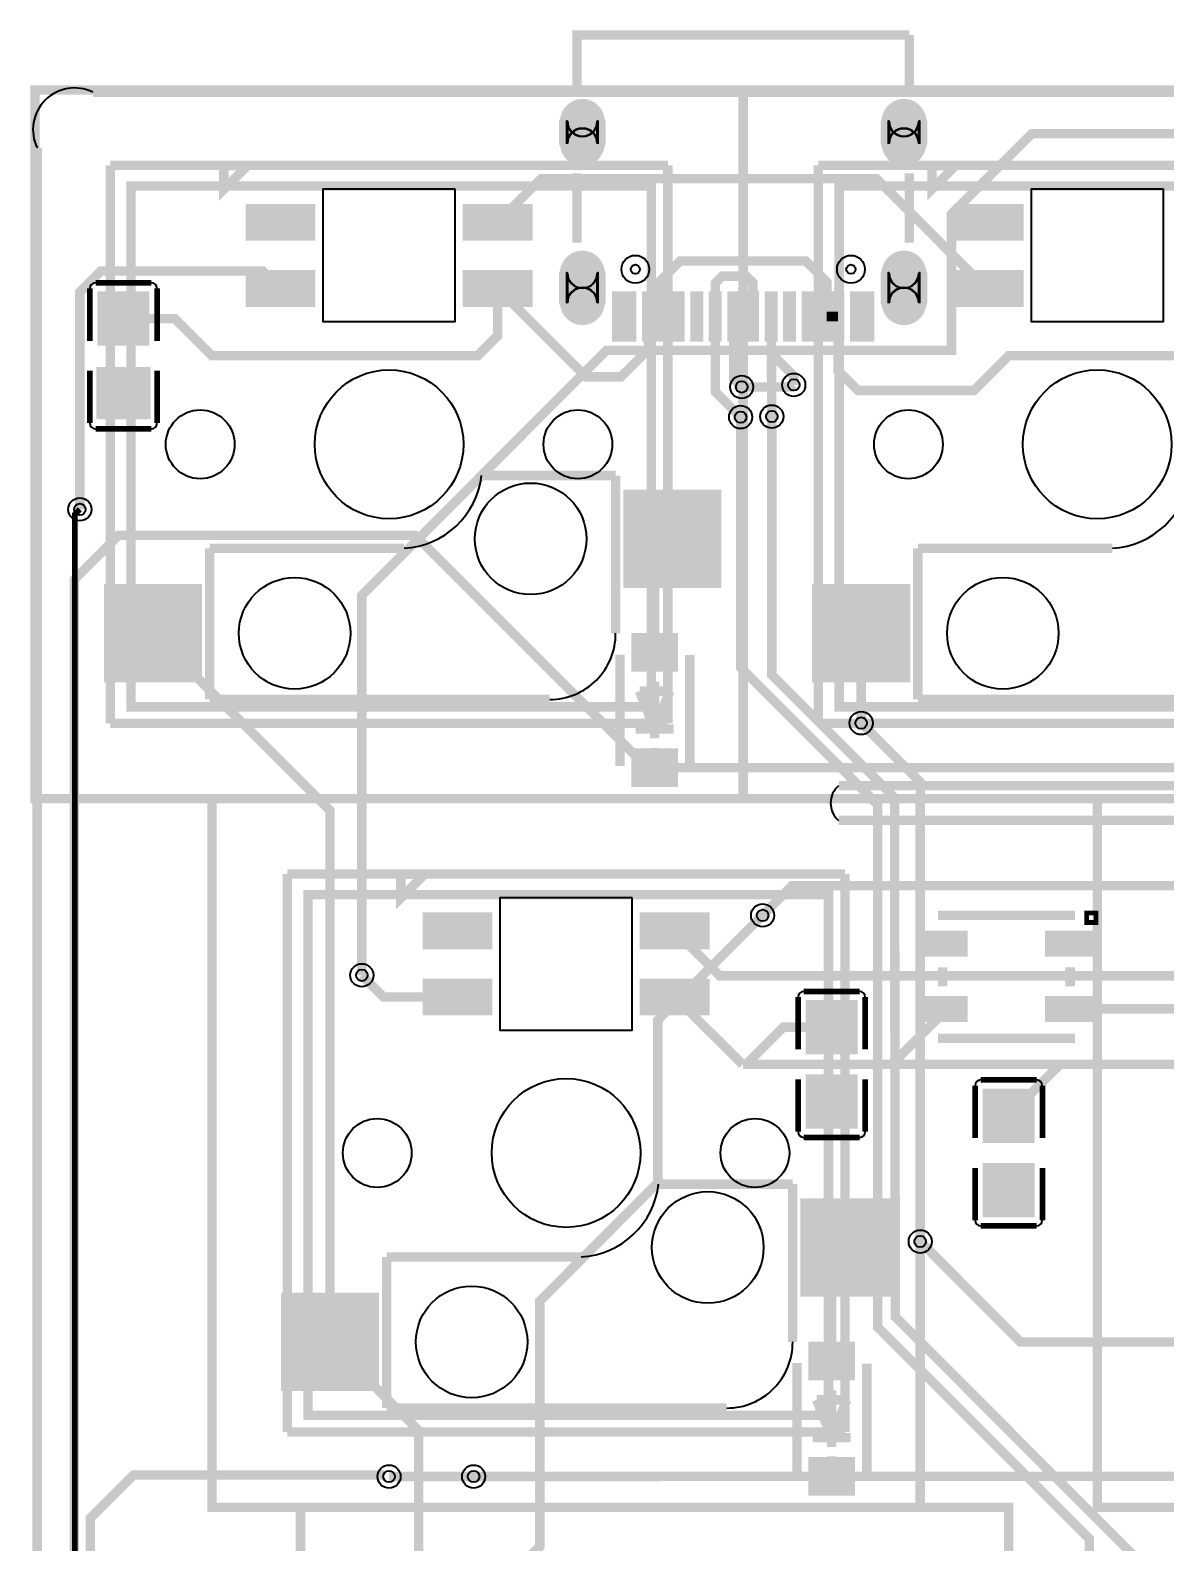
# Model space of a CAD drawing. Header units: millimetres. Extents: x 5 to 320, y -126 to -29.
# Drawn here: x 4.64 to 35.15, y -69.99 to -29.35 of the extents above; entities that cross this region are included whole.
import ezdxf

# ---------------------------------------------------------------- set-up
doc = ezdxf.new("R2010")
doc.units = ezdxf.units.MM
for name, color, linetype, true_color in [('BoardOutLine', 7, 'Continuous', 0xff00ff), ('BottomLayer', 7, 'Continuous', 0x0000ff), ('BottomPasteMaskLayer', 7, 'Continuous', 0x800000), ('BottomSilkLayer', 7, 'Continuous', 0x66cc33), ('BottomSolderMaskLayer', 7, 'Continuous', 0xaa00ff), ('Document', 7, 'Continuous', 0xffffff), ('Hole', 7, 'Continuous', 0x222222), ('Multi-Layer', 7, 'Continuous', 0xc0c0c0), ('TopLayer', 7, 'Continuous', 0xff0000), ('TopSilkLayer', 7, 'Continuous', 0xffcc00), ('TopSolderMaskLayer', 7, 'Continuous', 0x800080)]:
    doc.layers.add(name, color=color, linetype=linetype, true_color=true_color)

msp = doc.modelspace()

# ---------------------------------------------------------------- hatches: boundary and pattern name
at = {"layer": 'BottomLayer'}
for points in [[(10.478, -34.069), (12.256, -34.069), (12.256, -34.958), (10.478, -34.958)], [(16.32, -34.069), (18.098, -34.069), (18.098, -34.958), (16.32, -34.958)], [(29.528, -34.069), (31.306, -34.069), (31.306, -34.958), (29.528, -34.958)], [(10.478, -35.847), (12.256, -35.847), (12.256, -36.736), (10.478, -36.736)], [(16.32, -35.847), (18.098, -35.847), (18.098, -36.736), (16.32, -36.736)], [(29.528, -35.847), (31.306, -35.847), (31.306, -36.736), (29.528, -36.736)], [(7.819, -37.806), (6.469, -37.806), (6.469, -36.396), (7.819, -36.396)], [(20.313, -37.694), (20.613, -37.694), (20.613, -36.394), (20.313, -36.394)], [(20.613, -37.694), (20.913, -37.694), (20.913, -36.394), (20.613, -36.394)], [(21.113, -37.694), (21.413, -37.694), (21.413, -36.394), (21.113, -36.394)], [(21.413, -37.694), (21.713, -37.694), (21.713, -36.394), (21.413, -36.394)], [(21.913, -37.694), (22.213, -37.694), (22.213, -36.394), (21.913, -36.394)], [(22.413, -37.694), (22.713, -37.694), (22.713, -36.394), (22.413, -36.394)], [(22.913, -37.694), (23.213, -37.694), (23.213, -36.394), (22.913, -36.394)], [(23.413, -37.694), (23.713, -37.694), (23.713, -36.394), (23.413, -36.394)], [(23.913, -37.694), (24.213, -37.694), (24.213, -36.394), (23.913, -36.394)], [(24.413, -37.694), (24.713, -37.694), (24.713, -36.394), (24.413, -36.394)], [(24.913, -37.694), (25.213, -37.694), (25.213, -36.394), (24.913, -36.394)], [(25.413, -37.694), (25.713, -37.694), (25.713, -36.394), (25.413, -36.394)], [(25.913, -37.694), (26.213, -37.694), (26.213, -36.394), (25.913, -36.394)], [(26.213, -37.694), (26.513, -37.694), (26.513, -36.394), (26.213, -36.394)], [(26.713, -37.694), (27.013, -37.694), (27.013, -36.394), (26.713, -36.394)], [(27.013, -37.694), (27.313, -37.694), (27.313, -36.394), (27.013, -36.394)], [(6.439, -38.426), (6.439, -39.776), (7.849, -39.776), (7.849, -38.426)], [(20.638, -41.752), (23.178, -41.752), (23.178, -44.292), (20.638, -44.292)], [(6.668, -44.292), (9.208, -44.292), (9.208, -46.832), (6.668, -46.832)], [(25.718, -44.292), (28.258, -44.292), (28.258, -46.832), (25.718, -46.832)], [(22.032, -46.576), (22.032, -45.576), (20.832, -45.576), (20.832, -46.576)], [(22.032, -49.676), (22.032, -48.676), (20.832, -48.676), (20.832, -49.676)], [(15.24, -53.119), (17.018, -53.119), (17.018, -54.008), (15.24, -54.008)], [(21.082, -53.119), (22.86, -53.119), (22.86, -54.008), (21.082, -54.008)], [(28.529, -54.234), (29.829, -54.234), (29.829, -53.584), (28.529, -53.584)], [(31.958, -54.234), (33.258, -54.234), (33.258, -53.584), (31.958, -53.584)], [(15.24, -54.897), (17.018, -54.897), (17.018, -55.786), (15.24, -55.786)], [(21.082, -54.897), (22.86, -54.897), (22.86, -55.786), (21.082, -55.786)], [(26.869, -56.856), (25.519, -56.856), (25.519, -55.446), (26.869, -55.446)], [(28.529, -55.984), (29.829, -55.984), (29.829, -55.334), (28.529, -55.334)], [(31.958, -55.984), (33.258, -55.984), (33.258, -55.334), (31.958, -55.334)], [(26.869, -57.446), (25.519, -57.446), (25.519, -58.856), (26.869, -58.856)], [(30.282, -59.238), (31.632, -59.238), (31.632, -57.828), (30.282, -57.828)], [(30.282, -59.828), (31.632, -59.828), (31.632, -61.238), (30.282, -61.238)], [(25.4, -60.803), (27.94, -60.803), (27.94, -63.343), (25.4, -63.343)], [(11.43, -63.343), (13.97, -63.343), (13.97, -65.883), (11.43, -65.883)], [(26.794, -65.627), (26.794, -64.627), (25.594, -64.627), (25.594, -65.627)], [(26.794, -68.726), (26.794, -67.726), (25.594, -67.726), (25.594, -68.726)]]:
    msp.add_hatch(color=256, dxfattribs=at).paths.add_polyline_path(points)
at = {"layer": 'BottomPasteMaskLayer'}
for points in [[(19.473, -32.996), (19.443, -32.994), (19.413, -32.991), (19.384, -32.987), (19.354, -32.981), (19.325, -32.974), (19.297, -32.965), (19.269, -32.955), (19.241, -32.943), (19.214, -32.93), (19.188, -32.916), (19.162, -32.9), (19.138, -32.883), (19.114, -32.865), (19.091, -32.846), (19.069, -32.826), (19.048, -32.804), (19.028, -32.782), (19.01, -32.758), (18.992, -32.734), (18.976, -32.709), (18.961, -32.683), (18.947, -32.656), (18.935, -32.629), (18.924, -32.601), (18.915, -32.573), (18.906, -32.544), (18.9, -32.515), (18.895, -32.485), (18.891, -32.456), (18.889, -32.426), (18.888, -32.396), (18.888, -31.796), (18.889, -31.766), (18.891, -31.736), (18.895, -31.707), (18.9, -31.677), (18.906, -31.648), (18.915, -31.619), (18.924, -31.591), (18.935, -31.563), (18.947, -31.536), (18.961, -31.509), (18.976, -31.483), (18.992, -31.458), (19.01, -31.434), (19.028, -31.41), (19.048, -31.388), (19.069, -31.367), (19.091, -31.346), (19.114, -31.327), (19.138, -31.309), (19.162, -31.292), (19.188, -31.276), (19.214, -31.262), (19.241, -31.249), (19.269, -31.238), (19.297, -31.227), (19.325, -31.218), (19.354, -31.211), (19.384, -31.205), (19.413, -31.201), (19.443, -31.198), (19.473, -31.196), (19.503, -31.196), (19.533, -31.198), (19.563, -31.201), (19.592, -31.205), (19.621, -31.211), (19.65, -31.218), (19.679, -31.227), (19.707, -31.238), (19.735, -31.249), (19.762, -31.262), (19.788, -31.276), (19.813, -31.292), (19.838, -31.309), (19.862, -31.327), (19.885, -31.346), (19.907, -31.367), (19.928, -31.388), (19.948, -31.41), (19.966, -31.434), (19.984, -31.458), (20, -31.483), (20.015, -31.509), (20.029, -31.536), (20.041, -31.563), (20.052, -31.591), (20.061, -31.619), (20.069, -31.648), (20.076, -31.677), (20.081, -31.707), (20.085, -31.736), (20.087, -31.766), (20.088, -31.796), (20.088, -32.396), (20.087, -32.426), (20.085, -32.456), (20.081, -32.485), (20.076, -32.515), (20.069, -32.544), (20.061, -32.573), (20.052, -32.601), (20.041, -32.629), (20.029, -32.656), (20.015, -32.683), (20, -32.709), (19.984, -32.734), (19.966, -32.758), (19.948, -32.782), (19.928, -32.804), (19.907, -32.826), (19.885, -32.846), (19.862, -32.865), (19.838, -32.883), (19.813, -32.9), (19.788, -32.916), (19.762, -32.93), (19.735, -32.943), (19.707, -32.955), (19.679, -32.965), (19.65, -32.974), (19.621, -32.981), (19.592, -32.987), (19.563, -32.991), (19.533, -32.994), (19.503, -32.996)], [(28.183, -32.994), (28.153, -32.996), (28.123, -32.996), (28.093, -32.994), (28.064, -32.991), (28.034, -32.987), (28.005, -32.981), (27.976, -32.974), (27.947, -32.965), (27.919, -32.955), (27.891, -32.943), (27.864, -32.93), (27.838, -32.916), (27.813, -32.9), (27.788, -32.883), (27.764, -32.865), (27.741, -32.846), (27.719, -32.826), (27.698, -32.804), (27.679, -32.782), (27.66, -32.758), (27.642, -32.734), (27.626, -32.709), (27.611, -32.683), (27.598, -32.656), (27.585, -32.629), (27.574, -32.601), (27.565, -32.573), (27.557, -32.544), (27.55, -32.515), (27.545, -32.485), (27.541, -32.456), (27.539, -32.426), (27.538, -32.396), (27.538, -31.796), (27.539, -31.766), (27.541, -31.736), (27.545, -31.707), (27.55, -31.677), (27.557, -31.648), (27.565, -31.619), (27.574, -31.591), (27.585, -31.563), (27.598, -31.536), (27.611, -31.509), (27.626, -31.483), (27.642, -31.458), (27.66, -31.434), (27.679, -31.41), (27.698, -31.388), (27.719, -31.367), (27.741, -31.346), (27.764, -31.327), (27.788, -31.309), (27.813, -31.292), (27.838, -31.276), (27.864, -31.262), (27.891, -31.249), (27.919, -31.238), (27.947, -31.227), (27.976, -31.218), (28.005, -31.211), (28.034, -31.205), (28.064, -31.201), (28.093, -31.198), (28.123, -31.196), (28.153, -31.196), (28.183, -31.198), (28.213, -31.201), (28.242, -31.205), (28.272, -31.211), (28.301, -31.218), (28.329, -31.227), (28.357, -31.238), (28.385, -31.249), (28.412, -31.262), (28.438, -31.276), (28.464, -31.292), (28.488, -31.309), (28.512, -31.327), (28.535, -31.346), (28.557, -31.367), (28.578, -31.388), (28.598, -31.41), (28.616, -31.434), (28.634, -31.458), (28.65, -31.483), (28.665, -31.509), (28.679, -31.536), (28.691, -31.563), (28.702, -31.591), (28.712, -31.619), (28.72, -31.648), (28.726, -31.677), (28.731, -31.707), (28.735, -31.736), (28.737, -31.766), (28.738, -31.796), (28.738, -32.396), (28.737, -32.426), (28.735, -32.456), (28.731, -32.485), (28.726, -32.515), (28.72, -32.544), (28.712, -32.573), (28.702, -32.601), (28.691, -32.629), (28.679, -32.656), (28.665, -32.683), (28.65, -32.709), (28.634, -32.734), (28.616, -32.758), (28.598, -32.782), (28.578, -32.804), (28.557, -32.826), (28.535, -32.846), (28.512, -32.865), (28.488, -32.883), (28.464, -32.9), (28.438, -32.916), (28.412, -32.93), (28.385, -32.943), (28.357, -32.955), (28.329, -32.965), (28.301, -32.974), (28.272, -32.981), (28.242, -32.987), (28.213, -32.991)], [(10.478, -34.069), (12.256, -34.069), (12.256, -34.958), (10.478, -34.958)], [(16.32, -34.069), (18.098, -34.069), (18.098, -34.958), (16.32, -34.958)], [(29.528, -34.069), (31.306, -34.069), (31.306, -34.958), (29.528, -34.958)], [(19.533, -37.274), (19.503, -37.276), (19.473, -37.276), (19.443, -37.274), (19.413, -37.271), (19.384, -37.267), (19.354, -37.261), (19.325, -37.254), (19.297, -37.245), (19.269, -37.234), (19.241, -37.223), (19.214, -37.21), (19.188, -37.196), (19.162, -37.18), (19.138, -37.163), (19.114, -37.145), (19.091, -37.126), (19.069, -37.105), (19.048, -37.084), (19.028, -37.062), (19.01, -37.038), (18.992, -37.014), (18.976, -36.989), (18.961, -36.963), (18.947, -36.936), (18.935, -36.909), (18.924, -36.881), (18.915, -36.853), (18.906, -36.824), (18.9, -36.795), (18.895, -36.765), (18.891, -36.736), (18.889, -36.706), (18.888, -36.676), (18.888, -35.876), (18.889, -35.846), (18.891, -35.816), (18.895, -35.787), (18.9, -35.757), (18.906, -35.728), (18.915, -35.699), (18.924, -35.671), (18.935, -35.643), (18.947, -35.616), (18.961, -35.589), (18.976, -35.563), (18.992, -35.538), (19.01, -35.514), (19.028, -35.49), (19.048, -35.468), (19.069, -35.446), (19.091, -35.426), (19.114, -35.407), (19.138, -35.389), (19.162, -35.372), (19.188, -35.356), (19.214, -35.342), (19.241, -35.329), (19.269, -35.317), (19.297, -35.307), (19.325, -35.298), (19.354, -35.291), (19.384, -35.285), (19.413, -35.281), (19.443, -35.278), (19.473, -35.276), (19.503, -35.276), (19.533, -35.278), (19.563, -35.281), (19.592, -35.285), (19.621, -35.291), (19.65, -35.298), (19.679, -35.307), (19.707, -35.317), (19.735, -35.329), (19.762, -35.342), (19.788, -35.356), (19.813, -35.372), (19.838, -35.389), (19.862, -35.407), (19.885, -35.426), (19.907, -35.446), (19.928, -35.468), (19.948, -35.49), (19.966, -35.514), (19.984, -35.538), (20, -35.563), (20.015, -35.589), (20.029, -35.616), (20.041, -35.643), (20.052, -35.671), (20.061, -35.699), (20.069, -35.728), (20.076, -35.757), (20.081, -35.787), (20.085, -35.816), (20.087, -35.846), (20.088, -35.876), (20.088, -36.676), (20.087, -36.706), (20.085, -36.736), (20.081, -36.765), (20.076, -36.795), (20.069, -36.824), (20.061, -36.853), (20.052, -36.881), (20.041, -36.909), (20.029, -36.936), (20.015, -36.963), (20, -36.989), (19.984, -37.014), (19.966, -37.038), (19.948, -37.062), (19.928, -37.084), (19.907, -37.105), (19.885, -37.126), (19.862, -37.145), (19.838, -37.163), (19.813, -37.18), (19.788, -37.196), (19.762, -37.21), (19.735, -37.223), (19.707, -37.234), (19.679, -37.245), (19.65, -37.254), (19.621, -37.261), (19.592, -37.267), (19.563, -37.271)], [(28.183, -37.274), (28.153, -37.276), (28.123, -37.276), (28.093, -37.274), (28.064, -37.271), (28.034, -37.267), (28.005, -37.261), (27.976, -37.254), (27.947, -37.245), (27.919, -37.234), (27.891, -37.223), (27.864, -37.21), (27.838, -37.196), (27.813, -37.18), (27.788, -37.163), (27.764, -37.145), (27.741, -37.126), (27.719, -37.105), (27.698, -37.084), (27.679, -37.062), (27.66, -37.038), (27.642, -37.014), (27.626, -36.989), (27.611, -36.963), (27.598, -36.936), (27.585, -36.909), (27.574, -36.881), (27.565, -36.853), (27.557, -36.824), (27.55, -36.795), (27.545, -36.765), (27.541, -36.736), (27.539, -36.706), (27.538, -36.676), (27.538, -35.876), (27.539, -35.846), (27.541, -35.816), (27.545, -35.787), (27.55, -35.757), (27.557, -35.728), (27.565, -35.699), (27.574, -35.671), (27.585, -35.643), (27.598, -35.616), (27.611, -35.589), (27.626, -35.563), (27.642, -35.538), (27.66, -35.514), (27.679, -35.49), (27.698, -35.468), (27.719, -35.446), (27.741, -35.426), (27.764, -35.407), (27.788, -35.389), (27.813, -35.372), (27.838, -35.356), (27.864, -35.342), (27.891, -35.329), (27.919, -35.317), (27.947, -35.307), (27.976, -35.298), (28.005, -35.291), (28.034, -35.285), (28.064, -35.281), (28.093, -35.278), (28.123, -35.276), (28.153, -35.276), (28.183, -35.278), (28.213, -35.281), (28.242, -35.285), (28.272, -35.291), (28.301, -35.298), (28.329, -35.307), (28.357, -35.317), (28.385, -35.329), (28.412, -35.342), (28.438, -35.356), (28.464, -35.372), (28.488, -35.389), (28.512, -35.407), (28.535, -35.426), (28.557, -35.446), (28.578, -35.468), (28.598, -35.49), (28.616, -35.514), (28.634, -35.538), (28.65, -35.563), (28.665, -35.589), (28.679, -35.616), (28.691, -35.643), (28.702, -35.671), (28.712, -35.699), (28.72, -35.728), (28.726, -35.757), (28.731, -35.787), (28.735, -35.816), (28.737, -35.846), (28.738, -35.876), (28.738, -36.676), (28.737, -36.706), (28.735, -36.736), (28.731, -36.765), (28.726, -36.795), (28.72, -36.824), (28.712, -36.853), (28.702, -36.881), (28.691, -36.909), (28.679, -36.936), (28.665, -36.963), (28.65, -36.989), (28.634, -37.014), (28.616, -37.038), (28.598, -37.062), (28.578, -37.084), (28.557, -37.105), (28.535, -37.126), (28.512, -37.145), (28.488, -37.163), (28.464, -37.18), (28.438, -37.196), (28.412, -37.21), (28.385, -37.223), (28.357, -37.234), (28.329, -37.245), (28.301, -37.254), (28.272, -37.261), (28.242, -37.267), (28.213, -37.271)], [(10.478, -35.847), (12.256, -35.847), (12.256, -36.736), (10.478, -36.736)], [(16.32, -35.847), (18.098, -35.847), (18.098, -36.736), (16.32, -36.736)], [(29.528, -35.847), (31.306, -35.847), (31.306, -36.736), (29.528, -36.736)], [(7.784, -36.396), (6.504, -36.396), (6.454, -36.446), (6.454, -37.596), (6.504, -37.646), (6.914, -37.651), (6.914, -37.201), (7.364, -37.201), (7.364, -37.641), (7.784, -37.646), (7.834, -37.596), (7.834, -36.446)], [(20.913, -36.394), (20.913, -37.694), (20.613, -37.694), (20.613, -37.694), (20.313, -37.694), (20.313, -36.394), (20.613, -36.394), (20.613, -36.394)], [(21.713, -36.394), (21.713, -37.694), (21.413, -37.694), (21.413, -37.694), (21.113, -37.694), (21.113, -36.394), (21.413, -36.394), (21.413, -36.394)], [(22.213, -36.394), (22.213, -37.694), (21.913, -37.694), (21.913, -36.394)], [(22.413, -37.694), (22.413, -36.394), (22.713, -36.394), (22.713, -37.694)], [(23.213, -36.394), (23.213, -37.694), (22.913, -37.694), (22.913, -36.394)], [(23.713, -36.394), (23.713, -37.694), (23.413, -37.694), (23.413, -36.394)], [(24.213, -36.394), (24.213, -37.694), (23.913, -37.694), (23.913, -36.394)], [(24.713, -36.394), (24.713, -37.694), (24.413, -37.694), (24.413, -36.394)], [(25.213, -36.394), (25.213, -37.694), (24.913, -37.694), (24.913, -36.394)], [(25.713, -36.394), (25.713, -37.694), (25.413, -37.694), (25.413, -36.394)], [(26.513, -36.394), (26.513, -37.694), (26.213, -37.694), (26.213, -37.694), (25.913, -37.694), (25.913, -36.394), (26.213, -36.394), (26.213, -36.394)], [(27.313, -36.394), (27.313, -37.694), (27.013, -37.694), (27.013, -37.694), (26.713, -37.694), (26.713, -36.394), (27.013, -36.394), (27.013, -36.394)], [(6.504, -39.806), (7.784, -39.806), (7.834, -39.756), (7.834, -38.606), (7.784, -38.556), (7.374, -38.551), (7.374, -39.001), (6.924, -39.001), (6.924, -38.561), (6.504, -38.556), (6.454, -38.606), (6.454, -39.756)], [(20.638, -41.752), (23.178, -41.752), (23.178, -44.292), (20.638, -44.292)], [(6.668, -44.292), (9.208, -44.292), (9.208, -46.832), (6.668, -46.832)], [(25.718, -44.292), (28.258, -44.292), (28.258, -46.832), (25.718, -46.832)], [(22.032, -46.576), (22.032, -45.576), (20.832, -45.576), (20.832, -46.576)], [(22.032, -49.676), (22.032, -48.676), (20.832, -48.676), (20.832, -49.676)], [(15.24, -53.119), (17.018, -53.119), (17.018, -54.008), (15.24, -54.008)], [(21.082, -53.119), (22.86, -53.119), (22.86, -54.008), (21.082, -54.008)], [(28.529, -54.234), (29.829, -54.234), (29.829, -53.584), (28.529, -53.584)], [(31.958, -54.234), (33.258, -54.234), (33.258, -53.584), (31.958, -53.584)], [(15.24, -54.897), (17.018, -54.897), (17.018, -55.786), (15.24, -55.786)], [(21.082, -54.897), (22.86, -54.897), (22.86, -55.786), (21.082, -55.786)], [(26.834, -55.446), (25.554, -55.446), (25.504, -55.496), (25.504, -56.646), (25.554, -56.696), (25.964, -56.701), (25.964, -56.251), (26.414, -56.251), (26.414, -56.691), (26.834, -56.696), (26.884, -56.646), (26.884, -55.496)], [(28.529, -55.984), (29.829, -55.984), (29.829, -55.334), (28.529, -55.334)], [(31.958, -55.984), (33.258, -55.984), (33.258, -55.334), (31.958, -55.334)], [(25.554, -58.856), (26.834, -58.856), (26.884, -58.806), (26.884, -57.656), (26.834, -57.606), (26.424, -57.601), (26.424, -58.051), (25.974, -58.051), (25.974, -57.611), (25.554, -57.606), (25.504, -57.656), (25.504, -58.806)], [(31.597, -57.828), (30.317, -57.828), (30.267, -57.878), (30.267, -59.028), (30.317, -59.078), (30.727, -59.083), (30.727, -58.633), (31.177, -58.633), (31.177, -59.073), (31.597, -59.078), (31.647, -59.028), (31.647, -57.878)], [(30.317, -61.238), (31.597, -61.238), (31.647, -61.188), (31.647, -60.038), (31.597, -59.988), (31.187, -59.983), (31.187, -60.433), (30.737, -60.433), (30.737, -59.993), (30.317, -59.988), (30.267, -60.038), (30.267, -61.188)], [(25.4, -60.803), (27.94, -60.803), (27.94, -63.343), (25.4, -63.343)], [(11.43, -63.343), (13.97, -63.343), (13.97, -65.883), (11.43, -65.883)], [(26.794, -65.627), (26.794, -64.627), (25.594, -64.627), (25.594, -65.627)], [(26.794, -68.726), (26.794, -67.726), (25.594, -67.726), (25.594, -68.726)]]:
    msp.add_hatch(color=256, dxfattribs=at).paths.add_polyline_path(points)
at = {"layer": 'BottomSolderMaskLayer'}
for points in [[(20.113, -32.405, -0.785398), (18.863, -32.405), (18.863, -31.788, -0.785398), (20.113, -31.788)], [(28.764, -32.405, -0.785398), (27.513, -32.405), (27.513, -31.788, -0.785398), (28.764, -31.788)], [(10.427, -34.018), (12.307, -34.018), (12.307, -35.008), (10.427, -35.008)], [(16.269, -34.018), (18.149, -34.018), (18.149, -35.008), (16.269, -35.008)], [(29.477, -34.018), (31.357, -34.018), (31.357, -35.008), (29.477, -35.008)], [(20.113, -36.686, -0.785398), (18.863, -36.686), (18.863, -35.866, -0.785398), (20.113, -35.866)], [(28.764, -36.686, -0.785398), (27.513, -36.686), (27.513, -35.866, -0.785398), (28.764, -35.866)], [(10.427, -35.796), (12.307, -35.796), (12.307, -36.786), (10.427, -36.786)], [(16.269, -35.796), (18.149, -35.796), (18.149, -36.786), (16.269, -36.786)], [(29.477, -35.796), (31.357, -35.796), (31.357, -36.786), (29.477, -36.786)], [(7.843, -37.832), (6.445, -37.832), (6.445, -36.369), (7.843, -36.369)], [(20.288, -37.72), (20.639, -37.72), (20.639, -36.369), (20.288, -36.369)], [(20.588, -37.72), (20.938, -37.72), (20.938, -36.369), (20.588, -36.369)], [(21.088, -37.72), (21.439, -37.72), (21.439, -36.369), (21.088, -36.369)], [(21.388, -37.72), (21.738, -37.72), (21.738, -36.369), (21.388, -36.369)], [(21.888, -37.72), (22.238, -37.72), (22.238, -36.369), (21.888, -36.369)], [(22.388, -37.72), (22.739, -37.72), (22.739, -36.369), (22.388, -36.369)], [(22.888, -37.72), (23.238, -37.72), (23.238, -36.369), (22.888, -36.369)], [(23.388, -37.72), (23.739, -37.72), (23.739, -36.369), (23.388, -36.369)], [(23.888, -37.72), (24.238, -37.72), (24.238, -36.369), (23.888, -36.369)], [(24.388, -37.72), (24.739, -37.72), (24.739, -36.369), (24.388, -36.369)], [(24.887, -37.72), (25.238, -37.72), (25.238, -36.369), (24.887, -36.369)], [(25.388, -37.72), (25.739, -37.72), (25.739, -36.369), (25.388, -36.369)], [(25.888, -37.72), (26.238, -37.72), (26.238, -36.369), (25.888, -36.369)], [(26.188, -37.72), (26.539, -37.72), (26.539, -36.369), (26.188, -36.369)], [(26.688, -37.72), (27.038, -37.72), (27.038, -36.369), (26.688, -36.369)], [(26.988, -37.72), (27.338, -37.72), (27.338, -36.369), (26.988, -36.369)], [(6.413, -38.401), (6.413, -39.801), (7.874, -39.801), (7.874, -38.401)], [(20.587, -41.701), (23.229, -41.701), (23.229, -44.343), (20.587, -44.343)], [(6.617, -44.241), (9.259, -44.241), (9.259, -46.883), (6.617, -46.883)], [(25.667, -44.241), (28.309, -44.241), (28.309, -46.883), (25.667, -46.883)], [(22.062, -46.597), (22.062, -45.555), (20.801, -45.555), (20.801, -46.597)], [(22.062, -49.697), (22.062, -48.655), (20.801, -48.655), (20.801, -49.697)], [(15.19, -53.068), (17.069, -53.068), (17.069, -54.059), (15.19, -54.059)], [(21.032, -53.068), (22.911, -53.068), (22.911, -54.059), (21.032, -54.059)], [(28.504, -54.26), (29.854, -54.26), (29.854, -53.559), (28.504, -53.559)], [(31.933, -54.26), (33.283, -54.26), (33.283, -53.559), (31.933, -53.559)], [(15.19, -54.846), (17.069, -54.846), (17.069, -55.837), (15.19, -55.837)], [(21.032, -54.846), (22.911, -54.846), (22.911, -55.837), (21.032, -55.837)], [(26.894, -56.883), (25.495, -56.883), (25.495, -55.42), (26.894, -55.42)], [(28.504, -56.009), (29.854, -56.009), (29.854, -55.309), (28.504, -55.309)], [(31.933, -56.009), (33.283, -56.009), (33.283, -55.309), (31.933, -55.309)], [(26.894, -57.42), (25.495, -57.42), (25.495, -58.883), (26.894, -58.883)], [(30.258, -59.264), (31.656, -59.264), (31.656, -57.801), (30.258, -57.801)], [(30.258, -59.801), (31.656, -59.801), (31.656, -61.264), (30.258, -61.264)], [(25.35, -60.752), (27.991, -60.752), (27.991, -63.393), (25.35, -63.393)], [(11.38, -63.292), (14.021, -63.292), (14.021, -65.933), (11.38, -65.933)], [(26.825, -65.648), (26.825, -64.605), (25.564, -64.605), (25.564, -65.648)], [(26.825, -68.748), (26.825, -67.705), (25.564, -67.705), (25.564, -68.748)]]:
    msp.add_hatch(color=256, dxfattribs=at).paths.add_polyline_path(points)
at = {"layer": 'Document'}
for points in [[(20.995, -46.155), (21.884, -46.155), (21.884, -45.901), (20.995, -45.901)], [(21.559, -46.483), (21.559, -45.594), (21.305, -45.594), (21.305, -46.483)], [(21.559, -49.531), (21.559, -48.642), (21.305, -48.642), (21.305, -49.531)], [(25.758, -65.205), (26.647, -65.205), (26.647, -64.951), (25.758, -64.951)], [(26.321, -65.534), (26.321, -64.645), (26.067, -64.645), (26.067, -65.534)], [(26.321, -68.582), (26.321, -67.693), (26.067, -67.693), (26.067, -68.582)]]:
    msp.add_hatch(color=256, dxfattribs=at).paths.add_polyline_path(points)
at = {"layer": 'Multi-Layer'}
for points in [[(20.088, -32.396, -0.785398), (18.888, -32.396), (18.888, -31.796, -0.785398), (20.088, -31.796)], [(28.738, -32.396, -0.785398), (27.538, -32.396), (27.538, -31.796, -0.785398), (28.738, -31.796)], [(20.088, -36.676, -0.785398), (18.888, -36.676), (18.888, -35.876, -0.785398), (20.088, -35.876)], [(28.738, -36.676, -0.785398), (27.538, -36.676), (27.538, -35.876, -0.785398), (28.738, -35.876)]]:
    msp.add_hatch(color=256, dxfattribs=at).paths.add_polyline_path(points)
at = {"layer": 'TopSolderMaskLayer'}
for points in [[(20.113, -32.405, -0.785398), (18.863, -32.405), (18.863, -31.788, -0.785398), (20.113, -31.788)], [(28.764, -32.405, -0.785398), (27.513, -32.405), (27.513, -31.788, -0.785398), (28.764, -31.788)], [(20.113, -36.686, -0.785398), (18.863, -36.686), (18.863, -35.866, -0.785398), (20.113, -35.866)], [(28.764, -36.686, -0.785398), (27.513, -36.686), (27.513, -35.866, -0.785398), (28.764, -35.866)]]:
    msp.add_hatch(color=256, dxfattribs=at).paths.add_polyline_path(points)

# ---------------------------------------------------------------- linework, layer by layer
at = {"layer": 'BoardOutLine', "const_width": 0.254}
for points in [[(6.322, -31.014), (317.647, -31.014)], [(4.822, -124.764), (4.822, -32.514)]]:
    msp.add_lwpolyline(points, dxfattribs=at)
at = {"layer": 'BoardOutLine'}
msp.add_arc((5.834, -32.026), 1.124, 64.2752, 205.7248, dxfattribs=at)
at = {"layer": 'BottomLayer', "const_width": 0.254}
for points in [[(17.209, -34.513), (18.384, -33.338), (27.395, -33.338), (30.388, -36.331)], [(11.367, -36.291), (10.897, -35.822), (6.536, -35.822), (5.971, -36.386), (5.971, -42.23)], [(26.063, -37.043), (26.063, -36.116), (25.499, -35.552), (22.118, -35.552), (21.562, -36.109), (21.562, -37.043)], [(7.144, -37.101), (8.525, -37.101), (9.525, -38.101), (16.669, -38.101), (17.209, -37.561), (17.209, -36.291)], [(17.209, -36.291), (19.585, -38.667), (20.526, -38.667), (21.263, -37.93), (21.263, -37.044)], [(23.063, -37.043), (23.063, -36.152), (23.254, -35.961), (23.896, -35.961), (24.079, -36.144), (24.064, -37.043)], [(23.745, -39.749), (23.063, -39.068), (23.063, -37.044)], [(23.774, -38.94), (23.563, -38.729), (23.563, -37.044)], [(24.585, -39.736), (24.564, -37.043)], [(26.363, -37.044), (26.063, -37.044)], [(312.36, -38.1), (307.623, -38.1), (307.082, -37.559), (302.944, -37.559), (302.4, -38.1), (30.958, -38.1), (30.024, -39.034), (26.902, -39.034), (26.363, -38.495), (26.363, -37.044)], [(24.572, -38.037), (25.175, -38.64), (25.175, -38.884)], [(21.305, -49.24), (14.986, -42.926), (7.017, -42.926), (5.822, -44.12), (5.822, -124.562), (6.584, -125.314), (121.174, -125.422), (121.406, -125.19), (124.118, -125.19)], [(21.908, -43.022), (21.432, -43.498), (21.432, -46.076)], [(7.938, -45.562), (12.701, -50.325), (12.701, -64.613)], [(26.988, -45.562), (26.988, -47.975)], [(21.432, -49.176), (278.613, -49.176)], [(95.281, -53.145), (85.743, -53.145), (84.945, -52.344), (76.98, -52.344), (76.17, -53.155), (66.307, -53.155), (65.471, -52.319), (57.897, -52.319), (57.084, -53.132), (47.559, -53.132), (46.772, -52.344), (25.136, -52.344), (24.336, -53.145)], [(21.972, -53.564), (23.178, -54.77), (39.371, -54.77), (39.943, -55.342)], [(13.556, -54.755), (14.143, -55.342), (16.13, -55.342)], [(21.971, -55.342), (23.8, -57.15)], [(29.179, -55.659), (29.179, -55.781), (27.809, -57.151)], [(35.722, -55.783), (35.598, -55.659), (32.608, -55.659)], [(26.194, -56.151), (24.89, -56.151), (23.89, -57.151)], [(23.813, -57.151), (297.627, -57.151)], [(30.957, -58.533), (32.338, -57.151), (33.312, -57.151)], [(26.671, -62.073), (26.194, -62.549), (26.194, -65.127)], [(28.576, -61.914), (31.274, -64.613), (36.514, -64.613)], [(12.701, -64.613), (15.082, -66.994), (15.082, -83.663)], [(14.161, -68.189), (7.413, -68.189), (6.252, -69.351), (6.252, -124.178), (6.905, -124.832), (120.579, -124.832)], [(26.195, -68.227), (16.563, -68.232)], [(26.194, -68.227), (283.375, -68.227)]]:
    msp.add_lwpolyline(points, dxfattribs=at)
at = {"layer": 'BottomSilkLayer'}
for points, const_width in [([(28.284, -29.476), (19.344, -29.476), (19.344, -30.957)], 0.254), ([(28.284, -29.476), (28.284, -30.958)], 0.254), ([(19.344, -33.195), (19.344, -35.057)], 0.254), ([(28.284, -33.194), (28.284, -35.058)], 0.254), ([(7.895, -36.137), (6.393, -36.137)], 0.152), ([(6.24, -36.29), (6.24, -37.7)], 0.152), ([(8.048, -37.7), (8.048, -36.29)], 0.152), ([(6.24, -39.912), (6.24, -38.502)], 0.152), ([(8.048, -38.502), (8.048, -39.912)], 0.152), ([(7.895, -40.064), (6.393, -40.064)], 0.152), ([(20.499, -49.133), (20.499, -46.133)], 0.254), ([(22.378, -49.146), (22.378, -46.146)], 0.254), ([(21.025, -47.118), (21.432, -48.134)], 0.254), ([(21.838, -47.118), (21.025, -47.118)], 0.254), ([(21.432, -48.388), (21.432, -46.864)], 0.254), ([(21.432, -48.134), (21.838, -47.118)], 0.254), ([(21.94, -48.134), (20.924, -48.134)], 0.254), ([(29.179, -53.274), (29.179, -53.147), (32.608, -53.147), (32.608, -53.274)], 0.254), ([(29.179, -55.052), (29.179, -54.544)], 0.254), ([(32.608, -55.052), (32.608, -54.544)], 0.254), ([(25.291, -55.34), (25.291, -56.75)], 0.152), ([(26.946, -55.188), (25.443, -55.188)], 0.152), ([(27.098, -56.75), (27.098, -55.34)], 0.152), ([(29.179, -56.322), (29.179, -56.449), (32.608, -56.449), (32.608, -56.322)], 0.254), ([(25.291, -58.963), (25.291, -57.553)], 0.152), ([(27.098, -57.553), (27.098, -58.963)], 0.152), ([(30.053, -59.131), (30.053, -57.721)], 0.152), ([(30.206, -57.569), (31.708, -57.569)], 0.152), ([(31.861, -57.721), (31.861, -59.131)], 0.152), ([(26.946, -59.115), (25.443, -59.115)], 0.152), ([(30.053, -59.934), (30.053, -61.344)], 0.152), ([(31.861, -61.344), (31.861, -59.934)], 0.152), ([(30.206, -61.496), (31.708, -61.496)], 0.152), ([(25.261, -68.183), (25.261, -65.183)], 0.254), ([(27.141, -68.197), (27.141, -65.197)], 0.254), ([(26.194, -67.439), (26.194, -65.915)], 0.254), ([(25.788, -66.169), (26.194, -67.185)], 0.254), ([(26.601, -66.169), (25.788, -66.169)], 0.254), ([(26.194, -67.185), (26.601, -66.169)], 0.254), ([(26.702, -67.185), (25.686, -67.185)], 0.254)]:
    msp.add_lwpolyline(points, dxfattribs=dict(at, const_width=const_width))
at = {"layer": 'BottomSilkLayer', "const_width": 0.254}
for points in [[(9.843, -32.989), (10.478, -32.989), (9.843, -33.624), (9.843, -32.989)], [(28.893, -32.989), (29.528, -32.989), (28.893, -33.624), (28.893, -32.989)], [(14.605, -52.04), (15.24, -52.04), (14.605, -52.675), (14.605, -52.04)], [(33.116, -53.147), (33.116, -53.274), (33.243, -53.274), (33.243, -53.147), (33.116, -53.147)]]:
    msp.add_lwpolyline(points, close=True, dxfattribs=at)
at = {"layer": 'BottomSilkLayer'}
for centre, start, end in [((6.393, -36.29), 90, 180), ((7.895, -36.29), 0, 90), ((6.393, -39.912), 180, 270), ((7.895, -39.912), 270, 0), ((25.443, -55.34), 90, 180), ((26.946, -55.34), 0, 90), ((30.206, -57.721), 90, 180), ((31.708, -57.721), 0, 90), ((25.443, -58.963), 180, 270), ((26.946, -58.963), 270, 0), ((30.206, -61.344), 180, 270), ((31.708, -61.344), 270, 0)]:
    msp.add_arc(centre, 0.152, start, end, dxfattribs=at)
at = {"layer": 'BottomSolderMaskLayer'}
for points in [[(19.071, -32.404), (19.071, -31.787)], [(19.905, -32.404), (19.905, -31.787)], [(27.721, -32.404), (27.721, -31.787)], [(28.555, -32.404), (28.555, -31.787)], [(19.071, -36.686), (19.071, -35.866)], [(19.905, -36.686), (19.905, -35.866)], [(27.721, -36.686), (27.721, -35.866)], [(28.555, -36.686), (28.555, -35.866)]]:
    msp.add_lwpolyline(points, close=True, dxfattribs=at)
for centre, start, end in [((19.488, -31.787), 180, 360), ((19.488, -32.404), 360, 180), ((28.138, -31.787), 180, 360), ((28.138, -32.404), 360, 180), ((19.488, -35.866), 180, 360), ((28.138, -35.866), 180, 360), ((19.488, -36.686), 360, 180), ((28.138, -36.686), 360, 180)]:
    msp.add_arc(centre, 0.417, start, end, dxfattribs=at)
at = {"layer": 'Document', "const_width": 0.254}
for points in [[(23.813, -50.007), (4.763, -50.007), (4.763, -30.957), (23.813, -30.957)], [(23.813, -30.957), (23.813, -50.007)], [(42.863, -50.007), (23.813, -50.007), (23.813, -30.957), (42.863, -30.957)], [(16.777, -41.32), (20.384, -41.32)], [(20.384, -41.32), (20.384, -45.562)], [(9.462, -43.276), (9.462, -47.34)], [(9.462, -43.276), (14.694, -43.276)], [(28.512, -43.276), (28.512, -47.34)], [(28.512, -43.276), (33.745, -43.276)], [(18.606, -47.34), (9.462, -47.34)], [(37.656, -47.34), (28.512, -47.34)], [(28.575, -69.058), (9.525, -69.058), (9.525, -50.008), (28.575, -50.008)], [(28.575, -50.008), (28.575, -69.058)], [(52.389, -69.058), (33.338, -69.058), (33.338, -50.008), (52.389, -50.008)], [(21.54, -60.371), (25.146, -60.371)], [(25.146, -60.371), (25.146, -64.613)], [(14.224, -62.327), (14.224, -66.391)], [(14.224, -62.327), (19.457, -62.327)], [(23.368, -66.391), (14.224, -66.391)], [(30.957, -88.108), (11.907, -88.108), (11.907, -69.058), (30.957, -69.058)], [(30.957, -69.058), (30.957, -88.108)]]:
    msp.add_lwpolyline(points, dxfattribs=at)
at = {"layer": 'Document'}
for centre in [(20.913, -35.776), (26.713, -35.776)]:
    msp.add_circle(centre, 0.125, dxfattribs=at)
for centre, radius, start, end in [((14.573, -41.061), 2.219, 273.1216, 353.2761), ((33.624, -41.061), 2.219, 273.1216, 353.2761), ((18.614, -45.571), 1.769, 270, 0.2787), ((19.336, -60.111), 2.219, 273.1216, 353.2761), ((23.377, -64.621), 1.769, 270, 0.2787)]:
    msp.add_arc(centre, radius, start, end, dxfattribs=at)
at = {"layer": 'Hole'}
for centre in [(23.774, -38.94), (25.175, -38.884), (23.745, -39.75), (24.584, -39.735), (5.971, -42.23), (26.988, -47.975), (24.336, -53.145), (13.556, -54.755), (28.576, -61.914), (14.288, -68.232), (16.563, -68.232)]:
    msp.add_circle(centre, 0.155, dxfattribs=at)
at = {"layer": 'Multi-Layer'}
for points in [[(19.088, -32.396), (19.088, -31.796)], [(19.888, -32.396), (19.888, -31.796)], [(27.738, -32.396), (27.738, -31.796)], [(28.538, -32.396), (28.538, -31.796)], [(16.066, -33.624), (12.51, -33.624), (12.51, -37.18), (16.066, -37.18)], [(35.116, -33.624), (31.56, -33.624), (31.56, -37.18), (35.116, -37.18)], [(19.088, -36.676), (19.088, -35.876)], [(19.888, -36.676), (19.888, -35.876)], [(27.738, -36.676), (27.738, -35.876)], [(28.538, -36.676), (28.538, -35.876)], [(20.828, -52.675), (17.272, -52.675), (17.272, -56.231), (20.828, -56.231)]]:
    msp.add_lwpolyline(points, close=True, dxfattribs=at)
for centre, radius in [((20.913, -35.776), 0.375), ((26.713, -35.776), 0.375), ((14.288, -40.482), 2), ((25.175, -38.884), 0.31), ((33.338, -40.482), 2), ((23.774, -38.94), 0.31), ((9.208, -40.482), 0.925), ((19.368, -40.482), 0.925), ((23.745, -39.75), 0.31), ((24.584, -39.735), 0.31), ((28.258, -40.482), 0.925), ((18.098, -43.022), 1.5), ((5.971, -42.23), 0.31), ((11.748, -45.562), 1.5), ((30.798, -45.562), 1.5), ((26.988, -47.975), 0.31), ((24.336, -53.145), 0.31), ((13.556, -54.755), 0.31), ((19.051, -59.533), 2), ((13.971, -59.533), 0.925), ((24.131, -59.533), 0.925), ((22.861, -62.073), 1.5), ((28.576, -61.914), 0.31), ((16.511, -64.613), 1.5), ((14.288, -68.232), 0.31), ((16.563, -68.232), 0.31)]:
    msp.add_circle(centre, radius, dxfattribs=at)
for centre, start, end in [((19.488, -31.796), 180, 360), ((19.488, -32.396), 360, 180), ((28.138, -31.796), 180, 360), ((28.138, -32.396), 360, 180), ((19.488, -35.876), 180, 360), ((28.138, -35.876), 180, 360), ((19.488, -36.676), 360, 180), ((28.138, -36.676), 360, 180)]:
    msp.add_arc(centre, 0.4, start, end, dxfattribs=at)
at = {"layer": 'TopLayer'}
for points, const_width in [([(313.998, -36.289), (312.705, -37.579), (307.043, -37.579), (305.418, -35.954), (305.418, -32.398), (305.149, -32.129), (31.582, -32.129), (29.416, -34.295), (29.416, -37.955), (20.14, -37.955), (13.556, -44.539), (13.556, -54.755)], 0.254), ([(25.175, -38.884), (25.119, -38.94), (23.774, -38.94)], 0.254), ([(32.781, -71.064), (33.122, -70.723), (33.122, -69.907), (27.433, -64.217), (27.433, -50.171), (23.745, -46.483), (23.745, -39.749)], 0.254), ([(34.839, -70.874), (27.905, -63.94), (27.886, -49.986), (24.584, -46.684), (24.584, -39.735)], 0.254), ([(118.735, -125.756), (116.251, -125.756), (115.837, -125.344), (6.561, -125.344), (5.837, -124.623), (5.837, -42.365), (5.972, -42.23)], 0.152), ([(26.988, -47.975), (28.576, -49.562), (28.576, -61.914)], 0.254), ([(24.336, -53.145), (21.519, -55.961), (21.519, -60.334), (18.344, -63.509), (18.344, -70.113), (16.566, -71.891), (16.566, -74.05)], 0.254), ([(16.563, -68.232), (14.288, -68.232)], 0.254)]:
    msp.add_lwpolyline(points, dxfattribs=dict(at, const_width=const_width))
at = {"layer": 'TopSilkLayer', "const_width": 0.254}
for points in [[(4.763, -32.862), (4.763, -30.957), (6.668, -30.957)], [(21.908, -30.957), (23.813, -30.957), (23.813, -32.862)], [(23.813, -32.862), (23.813, -30.957), (25.718, -30.957)], [(6.788, -47.982), (6.788, -32.982)], [(6.788, -32.982), (21.788, -32.982)], [(21.788, -47.982), (21.788, -32.982)], [(25.838, -47.982), (25.838, -32.982)], [(25.838, -32.982), (40.838, -32.982)], [(6.788, -47.982), (21.788, -47.982)], [(25.838, -47.982), (40.838, -47.982)], [(6.668, -50.007), (4.763, -50.007), (4.763, -48.102)], [(23.813, -48.102), (23.813, -50.007), (21.908, -50.007)], [(25.718, -50.007), (23.813, -50.007), (23.813, -48.102)], [(286.796, -49.657), (26.383, -49.657)], [(9.525, -51.913), (9.525, -50.008), (11.43, -50.008)], [(26.67, -50.008), (28.575, -50.008), (28.575, -51.913)], [(33.338, -51.913), (33.338, -50.008), (35.243, -50.008)], [(26.383, -50.588), (286.796, -50.588)], [(11.55, -67.033), (11.55, -52.033)], [(11.55, -52.033), (26.55, -52.033)], [(26.55, -67.033), (26.55, -52.033)], [(11.43, -69.058), (9.525, -69.058), (9.525, -67.153)], [(11.55, -67.033), (26.55, -67.033)], [(28.575, -67.153), (28.575, -69.058), (26.67, -69.058)], [(35.243, -69.058), (33.338, -69.058), (33.338, -67.153)], [(11.907, -70.963), (11.907, -69.058), (13.812, -69.058)], [(29.052, -69.058), (30.957, -69.058), (30.957, -70.963)]]:
    msp.add_lwpolyline(points, dxfattribs=at)
for points in [[(7.347, -33.538), (21.346, -33.538), (21.346, -47.538), (7.347, -47.538), (7.347, -33.538)], [(26.397, -33.538), (40.396, -33.538), (40.396, -47.538), (26.397, -47.538), (26.397, -33.538)], [(12.109, -52.588), (26.109, -52.588), (26.109, -66.588), (12.109, -66.588), (12.109, -52.588)]]:
    msp.add_lwpolyline(points, close=True, dxfattribs=at)
at = {"layer": 'TopSilkLayer'}
msp.add_arc((26.773, -50.126), 0.609, 130.1283, 229.8717, dxfattribs=at)
at = {"layer": 'TopSolderMaskLayer'}
for points in [[(19.071, -32.404), (19.071, -31.787)], [(19.905, -32.404), (19.905, -31.787)], [(27.721, -32.404), (27.721, -31.787)], [(28.555, -32.404), (28.555, -31.787)], [(19.071, -36.686), (19.071, -35.866)], [(19.905, -36.686), (19.905, -35.866)], [(27.721, -36.686), (27.721, -35.866)], [(28.555, -36.686), (28.555, -35.866)]]:
    msp.add_lwpolyline(points, close=True, dxfattribs=at)
for centre, start, end in [((19.488, -31.787), 180, 360), ((19.488, -32.404), 360, 180), ((28.138, -31.787), 180, 360), ((28.138, -32.404), 360, 180), ((19.488, -35.866), 180, 360), ((28.138, -35.866), 180, 360), ((19.488, -36.686), 360, 180), ((28.138, -36.686), 360, 180)]:
    msp.add_arc(centre, 0.417, start, end, dxfattribs=at)

doc.saveas('drawing.dxf')
